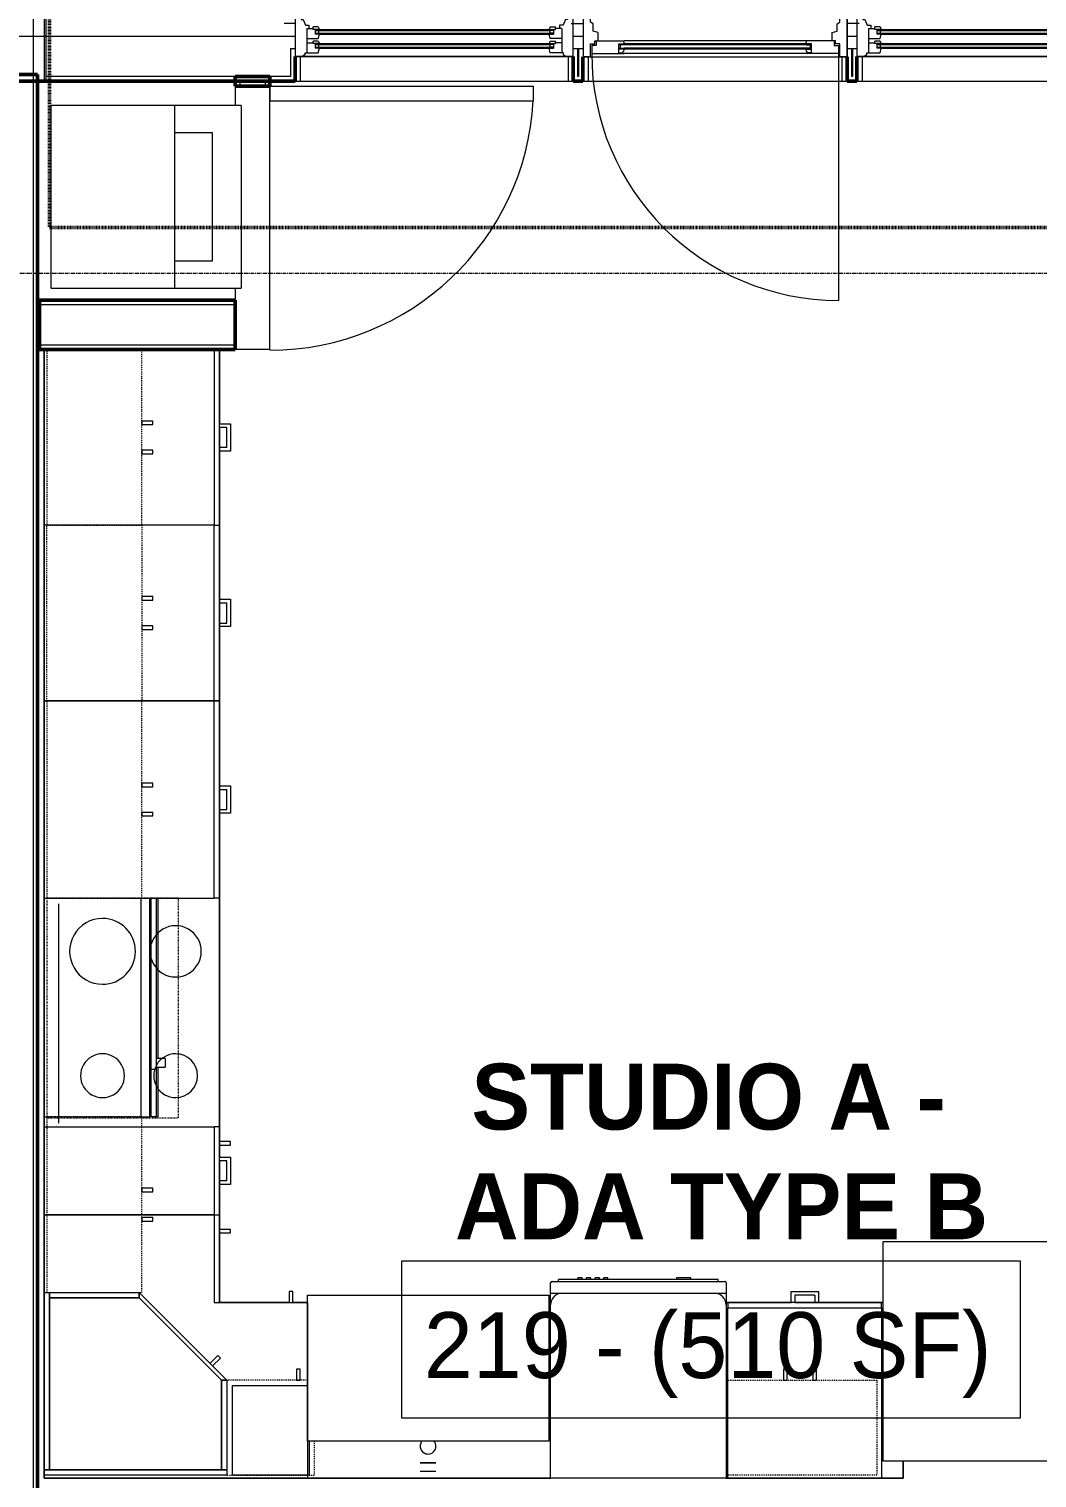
# Model space of a CAD drawing. Header units: inches. Extents: x -4235 to -464, y 9767 to 12359.
# Drawn here: x -3403.7 to -3265.9, y 10651.5 to 10849.6 of the extents above; entities that cross this region are included whole.
import ezdxf

# ---------------------------------------------------------------- set-up
doc = ezdxf.new("R2010")
doc.units = ezdxf.units.IN
doc.header["$MEASUREMENT"] = 0
for name, pattern in [('Dash', [0.25, 0.125, -0.125]), ('Dash 1_16_', [0.125, 0.0625, -0.0625]), ('Grid Line 1_2_', [0.875, 0.5, -0.125, 0.125, -0.125]), ('Overhead', [0.15625, 0.09375, -0.0625])]:
    doc.linetypes.add(name, pattern=pattern)
for name, color, linetype, lineweight in [('0-1', 7, 'Continuous', 5), ('0-2', 10, 'Continuous', 9), ('A-AREA-IDEN', 2, 'Continuous', 9), ('A-DOOR-1', 10, 'Continuous', 9), ('A-DOOR-2', 50, 'Continuous', 20), ('A-DOOR-5', 31, 'Continuous', 9), ('A-DOOR-6', 31, 'Continuous', 20), ('A-DOOR-FRAM', 31, 'Continuous', 9), ('A-DOOR-FRAM-3', 31, 'Continuous', 20), ('A-DOOR-GLAZ', 31, 'Continuous', 9), ('A-FLOR-3', 192, 'Continuous', 9), ('A-GLAZ-1', 151, 'Continuous', 9), ('A-GLAZ-2', 151, 'Continuous', 20), ('A-WALL', 113, 'Continuous', 13), ('A-WALL-1', 7, 'Continuous', 50), ('A-WALL-2', 250, 'Continuous', 13), ('A-WALL-3', 10, 'Continuous', 9), ('A-WALL-4', 254, 'Continuous', 9), ('A-WALL-5', 113, 'Continuous', 9), ('A-WALL-6', 113, 'Continuous', 50), ('C-PROP-LINE-1', 91, 'Dash 1_16_', 50), ('I-WALL-1', 7, 'Continuous', 50), ('P-SANR-FIXT-1', 10, 'Continuous', 9), ('P-SANR-FIXT-2', 254, 'Continuous', 9), ('Q-CASE', 31, 'Continuous', 9), ('Q-CASE-1', 254, 'Continuous', 9), ('Q-CASE-2', 10, 'Continuous', 9), ('Q-CASE-3', 254, 'Dash', 9), ('Q-CASE-4', 10, 'Dash', 9), ('Q-SPCQ-1', 10, 'Continuous', 9), ('Q-SPCQ-2', 91, 'Overhead', 9), ('S-GRID-1', 1, 'Grid Line 1_2_', 9)]:
    doc.layers.add(name, color=color, linetype=linetype, lineweight=lineweight)
doc.styles.add('Century Gothic', font='ufonts.com_century-gothic.ttf', dxfattribs={"height": 9})
doc.styles.add('Century Gothic_B', font='GOTHICB.TTF', dxfattribs={"height": 9})

# ---------------------------------------------------------------- blocks, each defined once
blk = doc.blocks.new('Refrigerator_-_Side-by-Side_6047 - 36_ X 30_-1372843-BACKGROUND - RCP - 2ND FLOOR')
at = {"layer": 'Q-SPCQ-1'}
for p, q in [((-17.88, 15.58), (17.87, 15.58)), ((-17.88, -14.42), (-17.88, 15.58)), ((17.87, 15.58), (17.87, -14.42)), ((17.87, -14.42), (-17.88, -14.42))]:
    blk.add_line(p, q, dxfattribs=at)
blk = doc.blocks.new('Range - 24_ x 30_-2806124-BACKGROUND - RCP - 2ND FLOOR')
at = {"layer": 'Q-SPCQ-1'}
blk.add_line((0, -22), (30, -22), dxfattribs=at)
for centre, radius, start, end in [((6.5, -6), 3.5, 360, 180), ((23.5, -6), 3, 0, 180), ((6.5, -6), 3.5, 180, 0), ((23.5, -6), 3, 180, 0), ((6.5, -16), 4.5, 0, 180), ((23.5, -16), 3, 360, 180), ((6.5, -16), 4.5, 180, 0), ((23.5, -16), 3, 180, 0)]:
    blk.add_arc(centre, radius, start, end, dxfattribs=at)
blk = doc.blocks.new('Dishwasher_15404 - 34_ counter-547918-BACKGROUND - RCP - 2ND FLOOR')
at = {"layer": 'Q-SPCQ-1'}
for p, q in [((0, 24), (23.68, 24)), ((0, 0), (0, 24)), ((23.68, 24), (25.25, 24)), ((25.25, 24), (26.68, 24)), ((25.25, 24), (25.25, 22.43)), ((26.87, 23.8), (26.87, 0.2)), ((25.25, 22.43), (25.25, 1.57)), ((26.87, 22.91), (27.12, 22.91)), ((27.12, 21.39), (27.12, 22.91)), ((27.12, 20.19), (27.12, 21.39)), ((27.12, 20.28), (27.37, 20.28)), ((27.12, 3.81), (27.12, 20.19)), ((27.37, 19.69), (27.37, 20.28)), ((27.12, 19.69), (27.37, 19.69)), ((27.12, 19.1), (27.37, 19.1)), ((27.12, 18.51), (27.37, 18.51)), ((27.12, 17.92), (27.37, 17.92)), ((27.37, 17.33), (27.37, 17.92)), ((27.37, 18.51), (27.37, 19.1)), ((27.12, 17.33), (27.37, 17.33)), ((27.12, 16.74), (27.37, 16.74)), ((27.12, 16.15), (27.37, 16.15)), ((27.37, 16.15), (27.37, 16.74)), ((27.37, 6.79), (27.12, 6.79)), ((27.37, 5.81), (27.37, 6.79)), ((27.12, 4.82), (27.37, 4.82)), ((27.37, 4.82), (27.37, 5.81)), ((27.12, 2.61), (27.12, 3.81)), ((27.12, 1.09), (27.12, 2.61)), ((23.68, 0), (0, 0)), ((25.25, 1.57), (25.25, 0)), ((26.87, 1.09), (27.12, 1.09)), ((25.25, 0), (23.68, 0)), ((26.68, 0), (25.25, 0))]:
    blk.add_line(p, q, dxfattribs=at)
for centre, radius, start, end in [((23.68, 22.43), 1.57, 360, 90), ((26.68, 23.8), 0.197, 360, 90), ((23.68, 22.43), 1.57, 32.077, 42.3359), ((23.68, 22.43), 1.57, 17.8182, 27.5266), ((23.68, 22.43), 1.57, 360, 13.6425), ((23.68, 1.57), 1.57, 270, 360), ((23.68, 1.57), 1.57, 317.6641, 327.923), ((23.68, 1.57), 1.57, 332.4734, 342.1818), ((23.68, 1.57), 1.57, 346.3575, 360), ((26.68, 0.2), 0.197, 270, 360), ((26.68, 0.2), 0.197, 270, 345)]:
    blk.add_arc(centre, radius, start, end, dxfattribs=at)
blk = doc.blocks.new('SWING - SINGLE - FLUSH - 36_ x 80_ - OFFSET PIVOT DOOR AT MAGIC PAK AND WASHER_DRYER-3199415-BACKGROUND - RCP - 2ND FLOOR')
at = {"layer": 'A-DOOR-1'}
blk.add_arc((18, -2.37), 36.07, 180, 266.8211, dxfattribs=at)
at = {"layer": 'A-DOOR-2'}
for p, q in [((16, -2.37), (16, -38.39)), ((18, -2.37), (16, -2.37)), ((18, -2.37), (18, -38.39)), ((18, -38.39), (16, -38.39))]:
    blk.add_line(p, q, dxfattribs=at)
blk = doc.blocks.new('Stacked Washer and Dryer - 26_x25_ - Private-1372850-BACKGROUND - RCP - 2ND FLOOR')
at = {"layer": 'P-SANR-FIXT-1'}
for p, q in [((26, 12.5), (0, 12.5)), ((0, -12.5), (0, 12.5)), ((16.90625, -12.5), (16.90625, 12.5)), ((26, 12.5), (26, -12.5)), ((22.09375, 8.75), (16.90625, 8.75)), ((22.09375, -8.75), (22.09375, 8.75)), ((16.90625, -8.75), (22.09375, -8.75)), ((0, -12.5), (26, -12.5))]:
    blk.add_line(p, q, dxfattribs=at)
blk = doc.blocks.new('30quot_MicrowaveVent_11166 - 70cm miele oven-V101-BACKGROUND - RCP - 2ND FLOOR')
at = {"layer": 'Q-CASE-1'}
for p, q in [((8.88, 16.6), (7.69, 16.6)), ((7.69, 16.55), (7.69, 15.39)), ((8.88, 15.39), (8.88, 16.55)), ((7.69, 15.6), (-14.2, 15.6)), ((-14.2, 15.6), (-14.2, 15.54)), ((-14.2, 15.54), (-14.2, 15.39)), ((9.18, 15.39), (-14.2, 15.39)), ((-14.2, 15.39), (-14.2, 14.61)), ((-14.2, 14.61), (9.18, 14.61)), ((-14.2, 14.49), (-14.2, 13.23)), ((15.68, 14.49), (-14.2, 14.49)), ((15.68, 15.6), (8.88, 15.6)), ((9.18, 15.39), (9.18, 14.61)), ((15.68, 15.39), (9.18, 15.39)), ((9.18, 15.39), (9.18, 14.61)), ((9.18, 14.61), (15.68, 14.61)), ((15.68, 15.39), (15.68, 15.6)), ((15.68, 15.39), (15.68, 14.61)), ((15.68, 13.23), (15.68, 14.49)), ((-14.2, 13.23), (-14.2, 0.38)), ((-14.2, 13.23), (15.68, 13.23)), ((15.68, 0.38), (15.68, 13.23))]:
    blk.add_line(p, q, dxfattribs=at)
at = {"layer": 'Q-CASE-2'}
for p, q in [((-14.2, 0.38), (-14.2, 0)), ((-14.2, 0), (15.68, 0)), ((15.68, 0), (15.68, 0.38))]:
    blk.add_line(p, q, dxfattribs=at)
blk = doc.blocks.new('Base Cabinet 3 Drawer 230 - Base Cabinet 3 Drawer 230 27_-2602705-BACKGROUND - RCP - 2ND FLOOR')
at = {"layer": 'Q-CASE-2'}
for p, q in [((-12.76, 24), (14.24, 24)), ((-12.76, 23.25), (-12.76, 24)), ((-1.14, 24), (-1.14, 25.5)), ((-1.14, 25.5), (2.61, 25.5)), ((-1.14, 24), (-0.64, 24)), ((2.11, 25), (-0.64, 25)), ((-0.64, 24), (-0.64, 25)), ((2.11, 24), (2.11, 25)), ((2.61, 24), (2.11, 24)), ((2.61, 25.5), (2.61, 24)), ((14.24, 24), (14.24, 23.25)), ((14.24, 23.25), (-12.76, 23.25)), ((-12.76, 23.25), (-12.76, 0)), ((14.24, 0), (14.24, 23.25)), ((-12.76, 0), (14.24, 0))]:
    blk.add_line(p, q, dxfattribs=at)
blk = doc.blocks.new('Base Cabinet 3 Drawer 230 - Base Cabinet 3 Drawer 230 24_-2578604-BACKGROUND - RCP - 2ND FLOOR')
at = {"layer": 'Q-CASE-2'}
for p, q in [((-11.26, 24), (12.74, 24)), ((-11.26, 23.25), (-11.26, 24)), ((-1.14, 24), (-1.14, 25.5)), ((-1.14, 25.5), (2.61, 25.5)), ((-1.14, 24), (-0.64, 24)), ((2.11, 25), (-0.64, 25)), ((-0.64, 24), (-0.64, 25)), ((2.11, 24), (2.11, 25)), ((2.61, 24), (2.11, 24)), ((2.61, 25.5), (2.61, 24)), ((12.74, 24), (12.74, 23.25)), ((12.74, 23.25), (-11.26, 23.25)), ((-11.26, 23.25), (-11.26, 0)), ((12.74, 0), (12.74, 23.25)), ((-11.26, 0), (12.74, 0))]:
    blk.add_line(p, q, dxfattribs=at)
blk = doc.blocks.new('Single Door 1 Drawer 211 - 211 Base Cabinet Single Door1 Drawer 12_-2706434-BACKGROUND - RCP - 2ND FLOOR')
at = {"layer": 'Q-CASE-2'}
for p, q in [((-11.26, -23.25), (-11.26, 0)), ((-11.26, 0), (0.74, 0)), ((0.74, 0), (0.74, -23.25)), ((-11.26, -23.25), (-11.26, -24)), ((0.74, -23.25), (-11.26, -23.25)), ((0.74, -24), (0.74, -23.25)), ((-11.26, -24), (0.74, -24)), ((-6.64, -24), (-7.14, -24)), ((-7.14, -25.5), (-7.14, -24)), ((-3.39, -25.5), (-7.14, -25.5)), ((-6.64, -25), (-6.64, -24)), ((-6.64, -25), (-3.89, -25)), ((-3.89, -25), (-3.89, -24)), ((-3.89, -24), (-3.39, -24)), ((-3.39, -24), (-3.39, -25.5)), ((-1.27, -24), (-1.76, -24)), ((-1.76, -24), (-1.76, -25.5)), ((-1.76, -25.5), (-1.27, -25.5)), ((-1.27, -25.5), (-1.27, -24))]:
    blk.add_line(p, q, dxfattribs=at)
blk = doc.blocks.new('Base Cabinet Corner 197 - Base Cabinet Corner 197-2565125-BACKGROUND - RCP - 2ND FLOOR')
at = {"layer": 'Q-CASE-2'}
for p, q in [((-23.26, 0), (12.74, 0)), ((-23.26, -36), (-23.26, 0)), ((12.74, 0), (12.74, -24)), ((0.74, -23.25), (0.74, -36)), ((12.74, -23.25), (0.74, -23.25)), ((0.74, -23.25), (0.74, -24)), ((0.74, -24), (0.74, -36)), ((12.74, -24), (0.74, -24)), ((10.73, -24), (10.24, -24)), ((10.24, -24), (10.24, -25.5)), ((10.24, -25.5), (10.73, -25.5)), ((10.73, -25.5), (10.73, -24)), ((2.23, -33.51), (0.73, -33.51)), ((0.73, -33.51), (0.73, -34)), ((2.23, -34), (2.23, -33.51)), ((0.73, -34), (2.23, -34)), ((0.74, -36), (-23.26, -36))]:
    blk.add_line(p, q, dxfattribs=at)
blk = doc.blocks.new('Base Cabinet 3 Drawer 230 - Base Cabinet 3 Drawer 230 21_-2554957-BACKGROUND - RCP - 2ND FLOOR')
at = {"layer": 'Q-CASE-2'}
for p, q in [((-9.76, -23.25), (-9.76, 0)), ((-9.76, 0), (11.24, 0)), ((11.24, 0), (11.24, -23.25)), ((-9.76, -23.25), (-9.76, -24)), ((11.24, -23.25), (-9.76, -23.25)), ((11.24, -24), (11.24, -23.25)), ((-9.76, -24), (11.24, -24)), ((-0.64, -24), (-1.14, -24)), ((-1.14, -25.5), (-1.14, -24)), ((2.61, -25.5), (-1.14, -25.5)), ((-0.64, -25), (-0.64, -24)), ((-0.64, -25), (2.11, -25)), ((2.11, -25), (2.11, -24)), ((2.11, -24), (2.61, -24)), ((2.61, -24), (2.61, -25.5))]:
    blk.add_line(p, q, dxfattribs=at)
blk = doc.blocks.new('308 - 308 x 24_-V102-BACKGROUND - RCP - 2ND FLOOR')
at = {"layer": 'Q-CASE'}
for p, q in [((0, -25.19), (-12, -13.19)), ((-12, -13.19), (-11.25, -13.19)), ((-11.25, -13.19), (0, -24.44)), ((0, -24.44), (0, -25.19))]:
    blk.add_line(p, q, dxfattribs=at)
at = {"layer": 'Q-CASE-1'}
for p, q in [((-12, -0.94), (-12, -0.19)), ((-12, -3.31), (-12, -0.94)), ((-12, -0.94), (-11.25, -0.94)), ((12.62, -0.94), (-12, -0.94)), ((-11.25, -3.2), (-11.25, -0.94)), ((-11.25, -0.94), (12.25, -0.94)), ((-11.25, -0.94), (-11.25, -3.2)), ((12.25, -0.94), (12.25, -24.44)), ((12.25, -25.19), (12.25, -0.94)), ((12.25, -0.94), (12.62, -0.94)), ((-12, -13.19), (-12, -3.33)), ((-11.25, -13.19), (-11.25, -3.27)), ((-11.25, -3.27), (-11.25, -13.19)), ((-11.25, -13.19), (-12, -13.19)), ((0, -24.44), (-11.25, -13.19)), ((-10.05, -15.14), (-11.11, -16.2)), ((-10.76, -16.55), (-9.7, -15.49)), ((-11.11, -16.2), (-10.76, -16.55)), ((12.25, -24.44), (0, -24.44)), ((0, -25.19), (0, -24.44)), ((0, -24.44), (12.25, -24.44)), ((12.25, -25.19), (0, -25.19)), ((12.25, -24.44), (12.25, -25.19)), ((12.62, -25.19), (12.25, -25.19))]:
    blk.add_line(p, q, dxfattribs=at)
at = {"layer": 'Q-CASE-2'}
for p, q in [((-12, -0.19), (10.32, -0.19)), ((10.37, -0.19), (12.62, -0.19)), ((12.62, -0.19), (13, -0.19)), ((12.62, -0.94), (13, -0.94)), ((13, -0.94), (12.62, -0.94)), ((13, -0.19), (13, -0.94)), ((13, -0.94), (13, -25.19)), ((13, -25.19), (12.62, -25.19))]:
    blk.add_line(p, q, dxfattribs=at)
blk = doc.blocks.new('300 Series Wall Hung Cabinet_301 - 12_ x 24_-2732593-BACKGROUND - RCP - 2ND FLOOR')
at = {"layer": 'Q-CASE-1'}
for p, q in [((-5.25, -4.87), (-5.25, -0.19)), ((5.25, -0.19), (5.25, -3.41)), ((5.25, -3.44), (5.25, -12.44)), ((5.25, -12.44), (-5, -12.44)), ((-3.51, -13.19), (-4, -13.19)), ((-4, -13.19), (-4, -14.69)), ((-3.51, -14.69), (-3.51, -13.19)), ((-4, -14.69), (-3.51, -14.69))]:
    blk.add_line(p, q, dxfattribs=at)
at = {"layer": 'Q-CASE-2'}
blk.add_line((-5.25, -0.19), (5.25, -0.19), dxfattribs=at)
at = {"layer": 'Q-CASE-3'}
for p, q in [((-6, -0.19), (-6, -4.87)), ((6, -3.31), (6, -0.19)), ((6, -13.19), (6, -3.33)), ((-5, -13.19), (6, -13.19))]:
    blk.add_line(p, q, dxfattribs=at)
at = {"layer": 'Q-CASE-4'}
blk.add_line((6, -0.19), (-6, -0.19), dxfattribs=at)
blk = doc.blocks.new('Base Cabinet 3 Drawer 230 - Base Cabinet 3 Drawer 230 24_-2554933-BACKGROUND - RCP - 2ND FLOOR')
at = {"layer": 'Q-CASE-2'}
for p, q in [((-11.26, -23.25), (-11.26, 0)), ((-11.26, 0), (12.74, 0)), ((12.74, 0), (12.74, -23.25)), ((-11.26, -23.25), (-11.26, -24)), ((12.74, -23.25), (-11.26, -23.25)), ((12.74, -24), (12.74, -23.25)), ((-11.26, -24), (12.74, -24)), ((-0.64, -24), (-1.14, -24)), ((-1.14, -25.5), (-1.14, -24)), ((2.61, -25.5), (-1.14, -25.5)), ((-0.64, -25), (-0.64, -24)), ((-0.64, -25), (2.11, -25)), ((2.11, -25), (2.11, -24)), ((2.11, -24), (2.61, -24)), ((2.61, -24), (2.61, -25.5))]:
    blk.add_line(p, q, dxfattribs=at)
blk = doc.blocks.new('kitchen_faucet_14143 - kitchen_faucet_14143-V103-BACKGROUND - RCP - 2ND FLOOR')
at = {"layer": 'P-SANR-FIXT-2'}
for p, q in [((2.26, 0.77), (2.26, 1.08)), ((2.26, 0), (2.26, 0.77)), ((2.34, 1.08), (2.34, -0.54)), ((3.44, 0.77), (3.44, 1.08)), ((3.44, 0.28), (3.44, 0.77)), ((3.44, 0), (3.44, 0.28)), ((2.26, -0.77), (2.26, 0)), ((2.26, -0.94), (2.26, -0.77)), ((2.26, -1.05), (2.26, -0.94)), ((2.26, -1.08), (2.26, -1.05)), ((2.34, -0.54), (2.34, -1.05)), ((2.34, -1.05), (2.34, -1.08)), ((3.44, -0.54), (3.44, 0)), ((3.44, -1.08), (3.44, -0.54))]:
    blk.add_line(p, q, dxfattribs=at)
for start, end in [(90, 130.3805), (45, 90), (0, 45), (345, 360), (229.6195, 240), (240, 255), (255, 285), (285.1305, 345)]:
    blk.add_arc((0, 0), 1.08, start, end, dxfattribs=at)
blk = doc.blocks.new('Stainless Steel Farmhous Kitchen Sink - Stainless Steel Farmhous Kitchen Sink-2443921-BACKGROUND - RCP - 2ND FLOOR')
at = {"layer": 'P-SANR-FIXT-1'}
for p, q in [((-33, -22.2), (-33, -2.25)), ((-33, -2.25), (0, -2.25)), ((0, -2.25), (0, -22.2)), ((0, -22.2), (-33, -22.2))]:
    blk.add_line(p, q, dxfattribs=at)
blk = doc.blocks.new('300 Series Wall Hung Cabinet_302 - 27_ X 24_-2768166-BACKGROUND - RCP - 2ND FLOOR')
at = {"layer": 'Q-CASE-1'}
for p, q in [((-1.76, -13.19), (-2.25, -13.19)), ((-2.25, -13.19), (-2.25, -14.69)), ((-1.76, -14.69), (-1.76, -13.19)), ((2.24, -13.19), (1.75, -13.19)), ((1.75, -13.19), (1.75, -14.69)), ((2.24, -14.69), (2.24, -13.19)), ((-2.25, -14.69), (-1.76, -14.69)), ((1.75, -14.69), (2.24, -14.69))]:
    blk.add_line(p, q, dxfattribs=at)
at = {"layer": 'Q-CASE-3'}
for p, q in [((-13.5, -0.19), (-13.5, -13.19)), ((13.5, -13.19), (13.5, -0.19)), ((-13.5, -13.19), (13.5, -13.19))]:
    blk.add_line(p, q, dxfattribs=at)
at = {"layer": 'Q-CASE-4'}
blk.add_line((13.5, -0.19), (-13.5, -0.19), dxfattribs=at)
blk = doc.blocks.new('300 Series Wall Hung Cabinet_302 - 24_ X 24_-V63-BACKGROUND - RCP - 2ND FLOOR')
at = {"layer": 'Q-CASE-1'}
for p, q in [((-1.76, 14.69), (-2.25, 14.69)), ((-2.25, 14.69), (-2.25, 13.19)), ((-1.76, 13.19), (-1.76, 14.69)), ((2.24, 14.69), (1.75, 14.69)), ((1.75, 14.69), (1.75, 13.19)), ((2.24, 13.19), (2.24, 14.69)), ((-2.25, 13.19), (-1.76, 13.19)), ((1.75, 13.19), (2.24, 13.19))]:
    blk.add_line(p, q, dxfattribs=at)
at = {"layer": 'Q-CASE-3'}
for p, q in [((-12, 0.19), (-12, 13.19)), ((-12, 13.19), (12, 13.19)), ((12, 13.19), (12, 0.19))]:
    blk.add_line(p, q, dxfattribs=at)
at = {"layer": 'Q-CASE-4'}
blk.add_line((12, 0.19), (-12, 0.19), dxfattribs=at)
blk = doc.blocks.new('300 Series Wall Hung Cabinet_302 - 24_ X 24_-V62-BACKGROUND - RCP - 2ND FLOOR')
at = {"layer": 'Q-CASE-1'}
for p, q in [((-1.76, -13.19), (-2.25, -13.19)), ((-2.25, -13.19), (-2.25, -14.69)), ((-1.76, -14.69), (-1.76, -13.19)), ((2.24, -13.19), (1.75, -13.19)), ((1.75, -13.19), (1.75, -14.69)), ((2.24, -14.69), (2.24, -13.19)), ((-2.25, -14.69), (-1.76, -14.69)), ((1.75, -14.69), (2.24, -14.69))]:
    blk.add_line(p, q, dxfattribs=at)
at = {"layer": 'Q-CASE-3'}
for p, q in [((-12, -0.19), (-12, -13.19)), ((12, -13.19), (12, -0.19)), ((-12, -13.19), (12, -13.19))]:
    blk.add_line(p, q, dxfattribs=at)
at = {"layer": 'Q-CASE-4'}
blk.add_line((12, -0.19), (-12, -0.19), dxfattribs=at)
blk = doc.blocks.new('300 Series Wall Hung Cabinet_302 - 24_ X 24_-V75-BACKGROUND - RCP - 2ND FLOOR')
at = {"layer": 'Q-CASE-1'}
for p, q in [((-1.76, -13.19), (-2.25, -13.19)), ((-2.25, -13.19), (-2.25, -14.69)), ((-1.76, -14.69), (-1.76, -13.19)), ((2.24, -13.19), (1.75, -13.19)), ((1.75, -13.19), (1.75, -14.69)), ((2.24, -14.69), (2.24, -13.19)), ((-2.25, -14.69), (-1.76, -14.69)), ((1.75, -14.69), (2.24, -14.69))]:
    blk.add_line(p, q, dxfattribs=at)
at = {"layer": 'Q-CASE-3'}
for p, q in [((-12, -0.19), (-12, -13.19)), ((-12, -13.19), (12, -13.19))]:
    blk.add_line(p, q, dxfattribs=at)
at = {"layer": 'Q-CASE-4'}
for p, q in [((12, -0.19), (-12, -0.19)), ((12, -13.19), (12, -0.19))]:
    blk.add_line(p, q, dxfattribs=at)
blk = doc.blocks.new('300 Series Wall Hung Cabinet_302 - 21_ X 24_-2838688-BACKGROUND - RCP - 2ND FLOOR')
at = {"layer": 'Q-CASE-1'}
for p, q in [((-1.76, 14.69), (-2.25, 14.69)), ((-2.25, 14.69), (-2.25, 13.19)), ((-1.76, 13.19), (-1.76, 14.69)), ((2.24, 14.69), (1.75, 14.69)), ((1.75, 14.69), (1.75, 13.19)), ((2.24, 13.19), (2.24, 14.69)), ((-2.25, 13.19), (-1.76, 13.19)), ((1.75, 13.19), (2.24, 13.19))]:
    blk.add_line(p, q, dxfattribs=at)
at = {"layer": 'Q-CASE-3'}
for p, q in [((-10.1, 13.19), (10.5, 13.19)), ((10.5, 13.19), (10.5, 0.23))]:
    blk.add_line(p, q, dxfattribs=at)
at = {"layer": 'Q-CASE-4'}
blk.add_line((10.5, 0.19), (-10.1, 0.19), dxfattribs=at)
blk = doc.blocks.new('Range_Hood_386 - 30_ Wide-2911770-BACKGROUND - RCP - 2ND FLOOR')
at = {"layer": 'Q-SPCQ-2'}
for p, q in [((15, 6), (-15, 6)), ((-15, 6), (-15, -12)), ((15, -12), (15, 6)), ((-15, -12), (15, -12))]:
    blk.add_line(p, q, dxfattribs=at)
blk = doc.blocks.new('CTR - 1st Phase - Unit Layouts_rvt-1-BACKGROUND - RCP - 2ND FLOOR')
at = {"layer": 'A-WALL-1'}
for p, q in [((-3375.55, 10841.8), (-3375.55, 10843.13)), ((-3375.55, 10843.13), (-3374.92, 10843.13)), ((-3374.92, 10843.13), (-3371.42, 10843.13)), ((-3371.42, 10843.13), (-3370.8, 10843.13)), ((-3370.8, 10843.13), (-3370.8, 10841.8)), ((-3370.8, 10841.8), (-3375.55, 10841.8)), ((-3402.3, 10812.55), (-3375.55, 10812.55)), ((-3402.3, 10805.8), (-3402.3, 10812.55)), ((-3375.55, 10812.55), (-3375.55, 10805.8)), ((-3375.55, 10805.8), (-3402.3, 10805.8))]:
    blk.add_line(p, q, dxfattribs=at)
at = {"layer": 'A-WALL-2'}
for p, q in [((-3374.92, 10842.51), (-3371.42, 10842.51)), ((-3374.92, 10842.51), (-3374.92, 10841.8)), ((-3371.42, 10842.51), (-3371.42, 10841.8)), ((-3375.55, 10811.92), (-3402.3, 10811.92)), ((-3375.55, 10806.42), (-3402.3, 10806.42))]:
    blk.add_line(p, q, dxfattribs=at)
at = {"layer": 'A-WALL-3'}
for p, q in [((-3375.55, 10841.8), (-3375.55, 10839.2)), ((-3370.8, 10805.8), (-3370.8, 10841.8)), ((-3375.55, 10814.2), (-3375.55, 10812.55)), ((-3370.8, 10805.8), (-3375.55, 10805.8))]:
    blk.add_line(p, q, dxfattribs=at)
at = {"layer": 'A-WALL-4'}
for p, q in [((-3370.8, 10841.8), (-3375.55, 10841.8)), ((-3375.55, 10812.55), (-3375.55, 10805.8))]:
    blk.add_line(p, q, dxfattribs=at)
at = {"layer": 'A-WALL-5'}
for p, q in [((-3401.67, 10805.8), (-3401.67, 10651.54)), ((-3377.67, 10805.8), (-3401.67, 10805.8)), ((-3401.67, 10651.54), (-3401.67, 10805.8)), ((-3401.67, 10805.8), (-3377.67, 10805.8)), ((-3377.67, 10795.67), (-3377.67, 10805.8)), ((-3377.67, 10805.8), (-3377.67, 10795.67)), ((-3377.67, 10795.17), (-3377.67, 10795.67)), ((-3377.67, 10792.42), (-3377.67, 10795.17)), ((-3377.67, 10795.17), (-3377.67, 10792.42)), ((-3377.67, 10791.92), (-3377.67, 10792.42)), ((-3377.67, 10771.67), (-3377.67, 10791.92)), ((-3377.67, 10791.92), (-3377.67, 10771.67)), ((-3377.67, 10771.17), (-3377.67, 10771.67)), ((-3377.67, 10768.42), (-3377.67, 10771.17)), ((-3377.67, 10771.17), (-3377.67, 10768.42)), ((-3377.67, 10767.92), (-3377.67, 10768.42)), ((-3377.67, 10746.17), (-3377.67, 10767.92)), ((-3377.67, 10767.92), (-3377.67, 10746.17)), ((-3377.67, 10745.67), (-3377.67, 10746.17)), ((-3377.67, 10742.92), (-3377.67, 10745.67)), ((-3377.67, 10745.67), (-3377.67, 10742.92)), ((-3377.67, 10742.42), (-3377.67, 10742.92)), ((-3377.67, 10697.53), (-3377.67, 10742.42)), ((-3377.67, 10742.42), (-3377.67, 10697.53)), ((-3377.67, 10697.04), (-3377.67, 10697.53)), ((-3377.67, 10695.42), (-3377.67, 10697.04)), ((-3377.67, 10697.04), (-3377.67, 10695.42)), ((-3377.67, 10694.92), (-3377.67, 10695.42)), ((-3377.67, 10692.17), (-3377.67, 10694.92)), ((-3377.67, 10694.92), (-3377.67, 10692.17)), ((-3377.67, 10691.67), (-3377.67, 10692.17)), ((-3377.67, 10685.53), (-3377.67, 10691.67)), ((-3377.67, 10691.67), (-3377.67, 10685.53)), ((-3377.67, 10685.04), (-3377.67, 10685.53)), ((-3377.67, 10675.54), (-3377.67, 10685.04)), ((-3377.67, 10685.04), (-3377.67, 10675.54)), ((-3368.16, 10675.54), (-3377.67, 10675.54)), ((-3377.67, 10675.54), (-3368.16, 10675.54)), ((-3365.67, 10675.54), (-3367.67, 10675.54)), ((-3367.67, 10675.54), (-3365.67, 10675.54)), ((-3332.42, 10675.54), (-3332.67, 10675.54)), ((-3332.67, 10675.54), (-3332.42, 10675.54)), ((-3299.55, 10675.54), (-3308.42, 10675.54)), ((-3308.42, 10675.54), (-3299.55, 10675.54)), ((-3299.05, 10675.54), (-3299.55, 10675.54)), ((-3296.3, 10675.54), (-3299.05, 10675.54)), ((-3299.05, 10675.54), (-3296.3, 10675.54)), ((-3295.8, 10675.54), (-3296.3, 10675.54)), ((-3286.92, 10675.54), (-3295.8, 10675.54)), ((-3295.8, 10675.54), (-3286.92, 10675.54)), ((-3284.2, 10651.54), (-3284.2, 10653.85)), ((-3284.2, 10653.85), (-3284.2, 10651.54)), ((-3401.67, 10651.54), (-3332.42, 10651.54)), ((-3332.42, 10651.54), (-3401.67, 10651.54)), ((-3308.42, 10651.54), (-3284.2, 10651.54)), ((-3284.2, 10651.54), (-3308.42, 10651.54))]:
    blk.add_line(p, q, dxfattribs=at)
at = {"layer": '0-2'}
for name, p, rotation in [('SWING - SINGLE - FLUSH - 36_ x 80_ - OFFSET PIVOT DOOR AT MAGIC PAK AND WASHER_DRYER-3199415-BACKGROUND - RCP - 2ND FLOOR', (-3373.17, 10823.8), 90.00000000000743), ('Base Cabinet 3 Drawer 230 - Base Cabinet 3 Drawer 230 24_-2554933-BACKGROUND - RCP - 2ND FLOOR', (-3401.67, 10793.06), 89.99999999991587), ('300 Series Wall Hung Cabinet_302 - 24_ X 24_-V75-BACKGROUND - RCP - 2ND FLOOR', (-3401.49, 10793.8), 89.99999999996126), ('Base Cabinet 3 Drawer 230 - Base Cabinet 3 Drawer 230 24_-2578604-BACKGROUND - RCP - 2ND FLOOR', (-3401.67, 10770.54), 270.0000000000055), ('300 Series Wall Hung Cabinet_302 - 24_ X 24_-V63-BACKGROUND - RCP - 2ND FLOOR', (-3401.49, 10769.8), 269.9999999999612), ('Base Cabinet 3 Drawer 230 - Base Cabinet 3 Drawer 230 27_-2602705-BACKGROUND - RCP - 2ND FLOOR', (-3401.67, 10745.04), 270.0000000000055), ('300 Series Wall Hung Cabinet_302 - 27_ X 24_-2768166-BACKGROUND - RCP - 2ND FLOOR', (-3401.49, 10744.3), 89.99999999996126), ('30quot_MicrowaveVent_11166 - 70cm miele oven-V101-BACKGROUND - RCP - 2ND FLOOR', (-3401.67, 10716.59), 269.99999999996), ('Range_Hood_386 - 30_ Wide-2911770-BACKGROUND - RCP - 2ND FLOOR', (-3389.3, 10715.8), 269.9999999999571), ('Range - 24_ x 30_-2806124-BACKGROUND - RCP - 2ND FLOOR', (-3377.67, 10730.04), 270.0000000000228), ('Single Door 1 Drawer 211 - 211 Base Cabinet Single Door1 Drawer 12_-2706434-BACKGROUND - RCP - 2ND FLOOR', (-3401.67, 10698.8), 89.99999999991587), ('300 Series Wall Hung Cabinet_302 - 24_ X 24_-V62-BACKGROUND - RCP - 2ND FLOOR', (-3401.49, 10688.92), 89.99999999996126), ('Base Cabinet Corner 197 - Base Cabinet Corner 197-2565125-BACKGROUND - RCP - 2ND FLOOR', (-3401.67, 10674.8), 89.99999999991523), ('Dishwasher_15404 - 34_ counter-547918-BACKGROUND - RCP - 2ND FLOOR', (-3308.42, 10651.54), 90.00000000003523), ('308 - 308 x 24_-V102-BACKGROUND - RCP - 2ND FLOOR', (-3388.67, 10651.73), 180), ('Stainless Steel Farmhous Kitchen Sink - Stainless Steel Farmhous Kitchen Sink-2443921-BACKGROUND - RCP - 2ND FLOOR', (-3365.67, 10654.35), 180), ('Base Cabinet 3 Drawer 230 - Base Cabinet 3 Drawer 230 21_-2554957-BACKGROUND - RCP - 2ND FLOOR', (-3296.94, 10651.54), 180), ('300 Series Wall Hung Cabinet_301 - 12_ x 24_-2732593-BACKGROUND - RCP - 2ND FLOOR', (-3370.67, 10651.73), 180), ('kitchen_faucet_14143 - kitchen_faucet_14143-V103-BACKGROUND - RCP - 2ND FLOOR', (-3349.17, 10655.9), 269.9999999999512)]:
    blk.add_blockref(name, p, dxfattribs=dict(at, rotation=rotation))
for name, p in [('Stacked Washer and Dryer - 26_x25_ - Private-1372850-BACKGROUND - RCP - 2ND FLOOR', (-3400.71, 10826.7)), ('Refrigerator_-_Side-by-Side_6047 - 36_ X 30_-1372843-BACKGROUND - RCP - 2ND FLOOR', (-3269.05, 10668.28)), ('300 Series Wall Hung Cabinet_302 - 21_ X 24_-2838688-BACKGROUND - RCP - 2ND FLOOR', (-3298.32, 10651.73))]:
    blk.add_blockref(name, p, dxfattribs=at)
blk = doc.blocks.new('CTR - 1st Phase - Common Walls_rvt-1-BACKGROUND - RCP - 2ND FLOOR')
at = {"layer": 'A-WALL-2'}
blk.add_line((-3403.17, 10843.41), (-3403.17, 10457.54), dxfattribs=at)
at = {"layer": 'I-WALL-1'}
for p, q in [((-3410.3, 10843.41), (-3402.55, 10843.41)), ((-3402.55, 10843.41), (-3402.55, 10458.16))]:
    blk.add_line(p, q, dxfattribs=at)
blk = doc.blocks.new('Door-Inswing-Andersen-400_Series-Single - 3_ 0-1_8_ x custom height - 2ND FLOOR-2896085-BACKGROUND - RCP - 2ND FLOOR')
at = {"layer": 'A-DOOR-5'}
blk.add_line((16.87, -0.66), (16.87, -34.41), dxfattribs=at)
blk.add_arc((16.87, -0.66), 33.75, 180, 270, dxfattribs=at)
at = {"layer": 'A-DOOR-6'}
for p, q in [((-16.26, 0.42), (-16.87, 0.41)), ((-16.87, 0.41), (-16.87, -0.66)), ((-16.26, 1.06), (-16.26, 0.42)), ((-16.26, 1.06), (-12.44, 1.06)), ((-13.19, 0.66), (-12.44, 0.66)), ((-13.19, -0.66), (-13.19, 0.66)), ((-12.44, 0.75), (-12.47, 1.06)), ((12.44, 1.06), (-12.44, 1.06)), ((-12.44, 0.66), (-12.44, 0.75)), ((16.26, 1.06), (12.44, 1.06)), ((12.44, 0.75), (12.47, 1.06)), ((12.44, 0.66), (12.44, 0.75)), ((13.19, 0.66), (12.44, 0.66)), ((13.19, -0.66), (13.19, 0.66)), ((16.26, 1.06), (16.26, 0.42)), ((16.26, 0.42), (16.87, 0.41)), ((16.87, 0.41), (16.87, -0.66)), ((-16.87, -0.66), (-12.44, -0.66)), ((-12.44, -0.09), (-13.19, -0.09)), ((-13.19, -0.59), (-12.67, -0.59)), ((-13.19, -0.66), (-13.19, -0.59)), ((-12.67, -0.59), (-12.47, -0.34)), ((-12.47, -0.34), (-12.44, -0.16)), ((-12.44, -0.16), (-12.44, -0.09)), ((12.44, -0.66), (-12.44, -0.66)), ((12.44, -0.09), (13.19, -0.09)), ((12.44, -0.16), (12.44, -0.09)), ((12.47, -0.34), (12.44, -0.16)), ((16.87, -0.66), (12.44, -0.66)), ((12.67, -0.59), (12.47, -0.34)), ((13.19, -0.59), (12.67, -0.59)), ((13.19, -0.66), (13.19, -0.59))]:
    blk.add_line(p, q, dxfattribs=at)
at = {"layer": 'A-DOOR-FRAM'}
for p, q in [((-17.31, -1.13), (-17.94, -1.13)), ((-17.94, -1.13), (-17.94, -4.44)), ((-17.31, -4.44), (-17.31, -1.13)), ((17.94, -1.13), (17.31, -1.13)), ((17.31, -1.13), (17.31, -4.44)), ((17.94, -4.44), (17.94, -1.13)), ((-17.94, -4.44), (-17.31, -4.44)), ((17.31, -4.44), (17.94, -4.44))]:
    blk.add_line(p, q, dxfattribs=at)
at = {"layer": 'A-DOOR-FRAM-3'}
for p, q in [((18.06, 5.09), (-18.06, 5.09)), ((-18.06, 5.09), (-18.06, -1.13)), ((-18.06, 4.75), (-18.06, -1.13)), ((-18.06, 4.75), (-17.03, 4.75)), ((-17.03, 3.63), (-17.03, 4.75)), ((17.03, 3.63), (17.03, 4.75)), ((18.06, 4.75), (17.03, 4.75)), ((18.06, -1.13), (18.06, 5.09)), ((18.06, 4.75), (18.06, -1.13)), ((-19.69, 3.44), (-18.06, 3.44)), ((-16.69, 3.39), (-17.03, 3.63)), ((-16.69, 2.39), (-16.69, 3.39)), ((-16, 2.23), (-16.69, 2.39)), ((-16, 1.09), (-16, 2.23)), ((16, 2.23), (16.69, 2.39)), ((16, 1.09), (16, 2.23)), ((16.69, 3.39), (17.03, 3.63)), ((16.69, 2.39), (16.69, 3.39)), ((19.69, 3.44), (18.06, 3.44)), ((-17.03, 0.66), (-16.45, 0.66)), ((-17.03, -1.13), (-17.03, 0.66)), ((-16.45, 0.66), (-16.45, 1.09)), ((-16.45, 1.09), (-16, 1.09)), ((16.45, 1.09), (16, 1.09)), ((16.45, 0.66), (16.45, 1.09)), ((17.03, 0.66), (16.45, 0.66)), ((17.03, -1.13), (17.03, 0.66)), ((-17.69, -1.13), (-18.06, -1.13)), ((-18.06, -1.13), (18.06, -1.13)), ((-18.06, -1.13), (-17.03, -1.13)), ((18.06, -1.13), (17.03, -1.13))]:
    blk.add_line(p, q, dxfattribs=at)
at = {"layer": 'A-DOOR-GLAZ'}
for p, q in [((-12.44, 0.5), (-13.19, 0.5)), ((-13.19, 0.06), (-12.44, 0.06)), ((-12.98, 0.5), (-12.98, 0.06)), ((12.44, 0.66), (-12.44, 0.66)), ((12.44, 0.5), (-12.44, 0.5)), ((12.44, 0.06), (-12.44, 0.06)), ((12.44, 0.5), (13.19, 0.5)), ((13.19, 0.06), (12.44, 0.06)), ((12.98, 0.5), (12.98, 0.06)), ((12.44, -0.09), (-12.44, -0.09))]:
    blk.add_line(p, q, dxfattribs=at)
blk = doc.blocks.new('Window-Double_Hung-Andersen-400_Series-Tilt_Wash - DOUBLE HUNG - REVERSE COTTAGE - 2ND FLOOR-V132-BACKGROUND - RCP - 2ND FLOOR')
at = {"layer": 'A-GLAZ-1'}
for p, q in [((-16.29, 2.5), (-15.7, 2.5)), ((-16.29, 2.12), (-15.7, 2.12)), ((-15.82, 2.5), (-15.82, 2.12)), ((-15.7, 2.63), (15.7, 2.63)), ((-15.7, 2.5), (15.7, 2.5)), ((-15.7, 2.12), (15.7, 2.12)), ((-15.7, 2), (15.7, 2)), ((16.29, 2.5), (15.7, 2.5)), ((16.29, 2.12), (15.7, 2.12)), ((15.82, 2.5), (15.82, 2.12)), ((-16.29, 0.56), (-15.7, 0.56)), ((-16.29, 0.19), (-15.7, 0.19)), ((-15.82, 0.56), (-15.82, 0.19)), ((-15.7, 0.69), (15.7, 0.69)), ((-15.7, 0.56), (15.7, 0.56)), ((-15.7, 0.19), (15.7, 0.19)), ((-15.7, 0.06), (15.7, 0.06)), ((16.29, 0.56), (15.7, 0.56)), ((16.29, 0.19), (15.7, 0.19)), ((15.82, 0.56), (15.82, 0.19)), ((18.95, -1.06), (-18.95, -1.06)), ((-18.95, -1.06), (-18.95, -4.44)), ((-18.32, -1.06), (-18.32, -4.44)), ((18.32, -1.06), (18.32, -4.44)), ((18.95, -4.44), (18.95, -1.06)), ((-19.01, -2.44), (-19.01, -3.94)), ((-19.01, -2.44), (-18.95, -2.44)), ((-19.01, -3.94), (-18.95, -3.94)), ((18.95, -2.44), (19.01, -2.44)), ((18.95, -3.94), (19.01, -3.94)), ((19.01, -3.94), (19.01, -2.44)), ((-18.95, -4.44), (18.95, -4.44))]:
    blk.add_line(p, q, dxfattribs=at)
at = {"layer": 'A-GLAZ-2'}
for p, q in [((19.01, 4.81), (-19.01, 4.81)), ((-19.01, 4.81), (-19.01, -1.06)), ((-18.2, 4.81), (-18.2, 4)), ((-18.2, 4), (-17.92, 4)), ((-17.92, 4), (-17.61, 3.19)), ((17.92, 4), (17.61, 3.19)), ((18.2, 4), (17.92, 4)), ((18.2, 4.81), (18.2, 4)), ((19.01, -1.06), (19.01, 4.81)), ((-19.01, 3.44), (-20.51, 3.44)), ((-17.61, 3.19), (-17.14, 3.19)), ((-17.42, 2.75), (-16.57, 2.75)), ((-17.42, 2.75), (-17.42, -0.56)), ((-17.14, 3.19), (-17.14, 2.75)), ((-15.86, 2.97), (-16.57, 2.97)), ((-16.57, 2.63), (-16.57, 2.97)), ((-15.7, 2.63), (-16.57, 2.63)), ((-16.29, 2.63), (-16.29, 2)), ((-15.7, 2), (-16.29, 2)), ((-15.86, 2.97), (-15.7, 2.63)), ((-15.86, 1.37), (-15.7, 2)), ((15.86, 2.97), (15.7, 2.63)), ((15.7, 2.63), (16.57, 2.63)), ((15.7, 2), (16.29, 2)), ((15.86, 1.37), (15.7, 2)), ((15.86, 2.97), (16.57, 2.97)), ((16.29, 2.63), (16.29, 2)), ((16.57, 2.63), (16.57, 2.97)), ((17.42, 2.75), (16.57, 2.75)), ((17.14, 3.19), (17.14, 2.75)), ((17.61, 3.19), (17.14, 3.19)), ((17.42, 2.75), (17.42, -0.56)), ((19.01, 3.44), (20.34, 3.44)), ((-17.42, 1.37), (-15.86, 1.37)), ((-17.42, 0.81), (-16.57, 0.81)), ((-15.86, 1.03), (-16.57, 1.03)), ((-16.57, 0.69), (-16.57, 1.03)), ((-15.7, 0.69), (-16.57, 0.69)), ((-16.29, 0.69), (-16.29, 0.06)), ((-15.7, 0.06), (-16.29, 0.06)), ((-15.86, 1.03), (-15.7, 0.69)), ((-15.86, -0.56), (-15.7, 0.06)), ((15.86, 1.03), (15.7, 0.69)), ((15.7, 0.69), (16.57, 0.69)), ((15.7, 0.06), (16.29, 0.06)), ((15.86, -0.56), (15.7, 0.06)), ((17.42, 1.37), (15.86, 1.37)), ((15.86, 1.03), (16.57, 1.03)), ((16.29, 0.69), (16.29, 0.06)), ((16.57, 0.69), (16.57, 1.03)), ((17.42, 0.81), (16.57, 0.81)), ((-19.01, -1.06), (19.01, -1.06)), ((-17.67, -0.78), (-18, -1.06)), ((-17.67, -0.78), (-17.67, -0.56)), ((-17.67, -0.56), (-15.86, -0.56)), ((17.67, -0.56), (15.86, -0.56)), ((17.67, -0.78), (17.67, -0.56)), ((17.67, -0.78), (18, -1.06))]:
    blk.add_line(p, q, dxfattribs=at)
blk = doc.blocks.new('Window-Double_Hung-Andersen-400_Series-Tilt_Wash - DOUBLE HUNG - REVERSE COTTAGE - 2ND FLOOR-V147-BACKGROUND - RCP - 2ND FLOOR')
at = {"layer": 'A-GLAZ-1'}
for p, q in [((-16.29, 2.5), (-15.7, 2.5)), ((-16.29, 2.12), (-15.7, 2.12)), ((-15.82, 2.5), (-15.82, 2.12)), ((-15.7, 2.63), (15.7, 2.63)), ((-15.7, 2.5), (15.7, 2.5)), ((-15.7, 2.12), (15.7, 2.12)), ((-15.7, 2), (15.7, 2)), ((16.29, 2.5), (15.7, 2.5)), ((16.29, 2.12), (15.7, 2.12)), ((15.82, 2.5), (15.82, 2.12)), ((-16.29, 0.56), (-15.7, 0.56)), ((-16.29, 0.19), (-15.7, 0.19)), ((-15.82, 0.56), (-15.82, 0.19)), ((-15.7, 0.69), (15.7, 0.69)), ((-15.7, 0.56), (15.7, 0.56)), ((-15.7, 0.19), (15.7, 0.19)), ((-15.7, 0.06), (15.7, 0.06)), ((16.29, 0.56), (15.7, 0.56)), ((16.29, 0.19), (15.7, 0.19)), ((15.82, 0.56), (15.82, 0.19)), ((18.95, -1.06), (-18.95, -1.06)), ((-18.95, -1.06), (-18.95, -4.44)), ((-18.32, -1.06), (-18.32, -4.44)), ((18.32, -1.06), (18.32, -4.44)), ((18.95, -4.44), (18.95, -1.06)), ((-19.01, -2.44), (-19.01, -3.94)), ((-19.01, -2.44), (-18.95, -2.44)), ((-19.01, -3.94), (-18.95, -3.94)), ((18.95, -2.44), (19.01, -2.44)), ((18.95, -3.94), (19.01, -3.94)), ((19.01, -3.94), (19.01, -2.44)), ((-18.95, -4.44), (18.95, -4.44))]:
    blk.add_line(p, q, dxfattribs=at)
at = {"layer": 'A-GLAZ-2'}
for p, q in [((19.01, 4.81), (-19.01, 4.81)), ((-19.01, 4.81), (-19.01, -1.06)), ((-18.2, 4.81), (-18.2, 4)), ((-18.2, 4), (-17.92, 4)), ((-17.92, 4), (-17.61, 3.19)), ((17.92, 4), (17.61, 3.19)), ((18.2, 4), (17.92, 4)), ((18.2, 4.81), (18.2, 4)), ((19.01, -1.06), (19.01, 4.81)), ((-19.01, 3.44), (-20.34, 3.44)), ((-17.61, 3.19), (-17.14, 3.19)), ((-17.42, 2.75), (-16.57, 2.75)), ((-17.42, 2.75), (-17.42, -0.56)), ((-17.14, 3.19), (-17.14, 2.75)), ((-15.86, 2.97), (-16.57, 2.97)), ((-16.57, 2.63), (-16.57, 2.97)), ((-15.7, 2.63), (-16.57, 2.63)), ((-16.29, 2.63), (-16.29, 2)), ((-15.7, 2), (-16.29, 2)), ((-15.86, 2.97), (-15.7, 2.63)), ((-15.86, 1.37), (-15.7, 2)), ((15.86, 2.97), (15.7, 2.63)), ((15.7, 2.63), (16.57, 2.63)), ((15.7, 2), (16.29, 2)), ((15.86, 1.37), (15.7, 2)), ((15.86, 2.97), (16.57, 2.97)), ((16.29, 2.63), (16.29, 2)), ((16.57, 2.63), (16.57, 2.97)), ((17.42, 2.75), (16.57, 2.75)), ((17.14, 3.19), (17.14, 2.75)), ((17.61, 3.19), (17.14, 3.19)), ((17.42, 2.75), (17.42, -0.56)), ((19.01, 3.44), (20.51, 3.44)), ((-17.42, 1.37), (-15.86, 1.37)), ((-17.42, 0.81), (-16.57, 0.81)), ((-15.86, 1.03), (-16.57, 1.03)), ((-16.57, 0.69), (-16.57, 1.03)), ((-15.7, 0.69), (-16.57, 0.69)), ((-16.29, 0.69), (-16.29, 0.06)), ((-15.7, 0.06), (-16.29, 0.06)), ((-15.86, 1.03), (-15.7, 0.69)), ((-15.86, -0.56), (-15.7, 0.06)), ((15.86, 1.03), (15.7, 0.69)), ((15.7, 0.69), (16.57, 0.69)), ((15.7, 0.06), (16.29, 0.06)), ((15.86, -0.56), (15.7, 0.06)), ((17.42, 1.37), (15.86, 1.37)), ((15.86, 1.03), (16.57, 1.03)), ((16.29, 0.69), (16.29, 0.06)), ((16.57, 0.69), (16.57, 1.03)), ((17.42, 0.81), (16.57, 0.81)), ((-19.01, -1.06), (19.01, -1.06)), ((-17.67, -0.78), (-18, -1.06)), ((-17.67, -0.78), (-17.67, -0.56)), ((-17.67, -0.56), (-15.86, -0.56)), ((17.67, -0.56), (15.86, -0.56)), ((17.67, -0.78), (17.67, -0.56)), ((17.67, -0.78), (18, -1.06))]:
    blk.add_line(p, q, dxfattribs=at)
blk = doc.blocks.new('Family - ___-2835903-BACKGROUND - RCP - 2ND FLOOR')
at = {"layer": 'C-PROP-LINE-1'}
for p in [(-3400.92, 11276.29), (-2096.82, 10822.49)]:
    blk.add_line(p, (-3400.92, 10822.49), dxfattribs=at)

msp = doc.modelspace()

# ---------------------------------------------------------------- linework, layer by layer
at = {"layer": 'A-AREA-IDEN', "flags": 128}
msp.add_lwpolyline([(-3352.74, 10681.21), (-3268.24, 10681.21), (-3268.24, 10659.71), (-3352.74, 10659.71)], close=True, dxfattribs=at)
at = {"layer": 'A-FLOR-3'}
msp.add_line((-3408.67, 10848.64), (-3401.5, 10848.64), dxfattribs=at)
at = {"layer": 'A-WALL'}
for p, q in [((-3403.17, 11068.59), (-3403.17, 10842.51)), ((-3401.67, 11068.59), (-3401.67, 10842.51)), ((-3401.42, 10851.14), (-3401.42, 10842.51)), ((-3401.42, 10848.64), (-3367.34, 10848.64)), ((-3329.31, 10848.64), (-3327.99, 10848.64)), ((-3291.86, 10848.64), (-3290.54, 10848.64)), ((-3367.96, 10846.95), (-3367.34, 10846.95)), ((-3367.96, 10846.95), (-3367.96, 10843.14)), ((-3329.31, 10846.95), (-3328.69, 10846.95)), ((-3328.69, 10843.14), (-3328.69, 10846.95)), ((-3328.61, 10846.95), (-3327.99, 10846.95)), ((-3328.61, 10846.95), (-3328.61, 10843.14)), ((-3291.86, 10846.95), (-3291.24, 10846.95)), ((-3291.24, 10843.14), (-3291.24, 10846.95)), ((-3291.16, 10846.95), (-3290.54, 10846.95)), ((-3291.16, 10846.95), (-3291.16, 10843.14)), ((-3367.96, 10843.14), (-3401.42, 10843.14)), ((-3328.61, 10843.14), (-3328.69, 10843.14)), ((-3291.16, 10843.14), (-3291.24, 10843.14))]:
    msp.add_line(p, q, dxfattribs=at)
at = {"layer": 'A-WALL-5'}
for p, q in [((-3367.34, 10842.51), (-3367.27, 10842.51)), ((-3329.31, 10842.51), (-3329.37, 10842.51)), ((-3327.99, 10842.51), (-3327.86, 10842.51)), ((-3327.24, 10842.51), (-3292.61, 10842.51)), ((-3291.86, 10842.51), (-3291.99, 10842.51)), ((-3290.54, 10842.51), (-3290.47, 10842.51))]:
    msp.add_line(p, q, dxfattribs=at)
at = {"layer": 'A-WALL-6'}
for p, q in [((-3367.34, 10845.89), (-3367.34, 10842.51)), ((-3329.31, 10842.51), (-3329.31, 10845.89)), ((-3290.54, 10845.89), (-3290.54, 10842.51)), ((-3327.99, 10845.83), (-3327.99, 10842.51)), ((-3291.86, 10842.51), (-3291.86, 10845.83)), ((-3367.34, 10842.51), (-3410.3, 10842.51)), ((-3327.99, 10842.51), (-3329.31, 10842.51)), ((-3290.54, 10842.51), (-3291.86, 10842.51))]:
    msp.add_line(p, q, dxfattribs=at)
at = {"layer": 'S-GRID-1'}
msp.add_line((-464.45, 10816.19), (-4185.7, 10816.19), dxfattribs=at)

# ---------------------------------------------------------------- block references
at = {"layer": '0-1'}
for name in ['CTR - 1st Phase - Unit Layouts_rvt-1-BACKGROUND - RCP - 2ND FLOOR', 'CTR - 1st Phase - Common Walls_rvt-1-BACKGROUND - RCP - 2ND FLOOR']:
    msp.add_blockref(name, (0, 0), dxfattribs=at)
at = {"layer": 'A-DOOR-5'}
msp.add_blockref('Door-Inswing-Andersen-400_Series-Single - 3_ 0-1_8_ x custom height - 2ND FLOOR-2896085-BACKGROUND - RCP - 2ND FLOOR', (-3309.92, 10846.95), dxfattribs=at)
at = {"layer": 'A-GLAZ-1'}
for name, p in [('Window-Double_Hung-Andersen-400_Series-Tilt_Wash - DOUBLE HUNG - REVERSE COTTAGE - 2ND FLOOR-V132-BACKGROUND - RCP - 2ND FLOOR', (-3348.32, 10846.95)), ('Window-Double_Hung-Andersen-400_Series-Tilt_Wash - DOUBLE HUNG - REVERSE COTTAGE - 2ND FLOOR-V147-BACKGROUND - RCP - 2ND FLOOR', (-3271.52, 10846.95))]:
    msp.add_blockref(name, p, dxfattribs=at)
at = {"layer": 'C-PROP-LINE-1'}
msp.add_blockref('Family - ___-2835903-BACKGROUND - RCP - 2ND FLOOR', (0, 0), dxfattribs=at)

# ---------------------------------------------------------------- texts
at = {"layer": 'A-AREA-IDEN', "char_height": 9, "attachment_point": 1}
for s, insert, width, style in [('STUDIO A -', (-3343.24, 10708.18), 79.083, 'Century Gothic_B'), ('ADA TYPE B', (-3345.49, 10693.18), 84.537, 'Century Gothic_B'), ('219 - (510 SF)', (-3349.74, 10674.21), 94.839, 'Century Gothic')]:
    msp.add_mtext(s, dxfattribs=dict(at, insert=insert, width=width, style=style))

doc.saveas('drawing.dxf')
